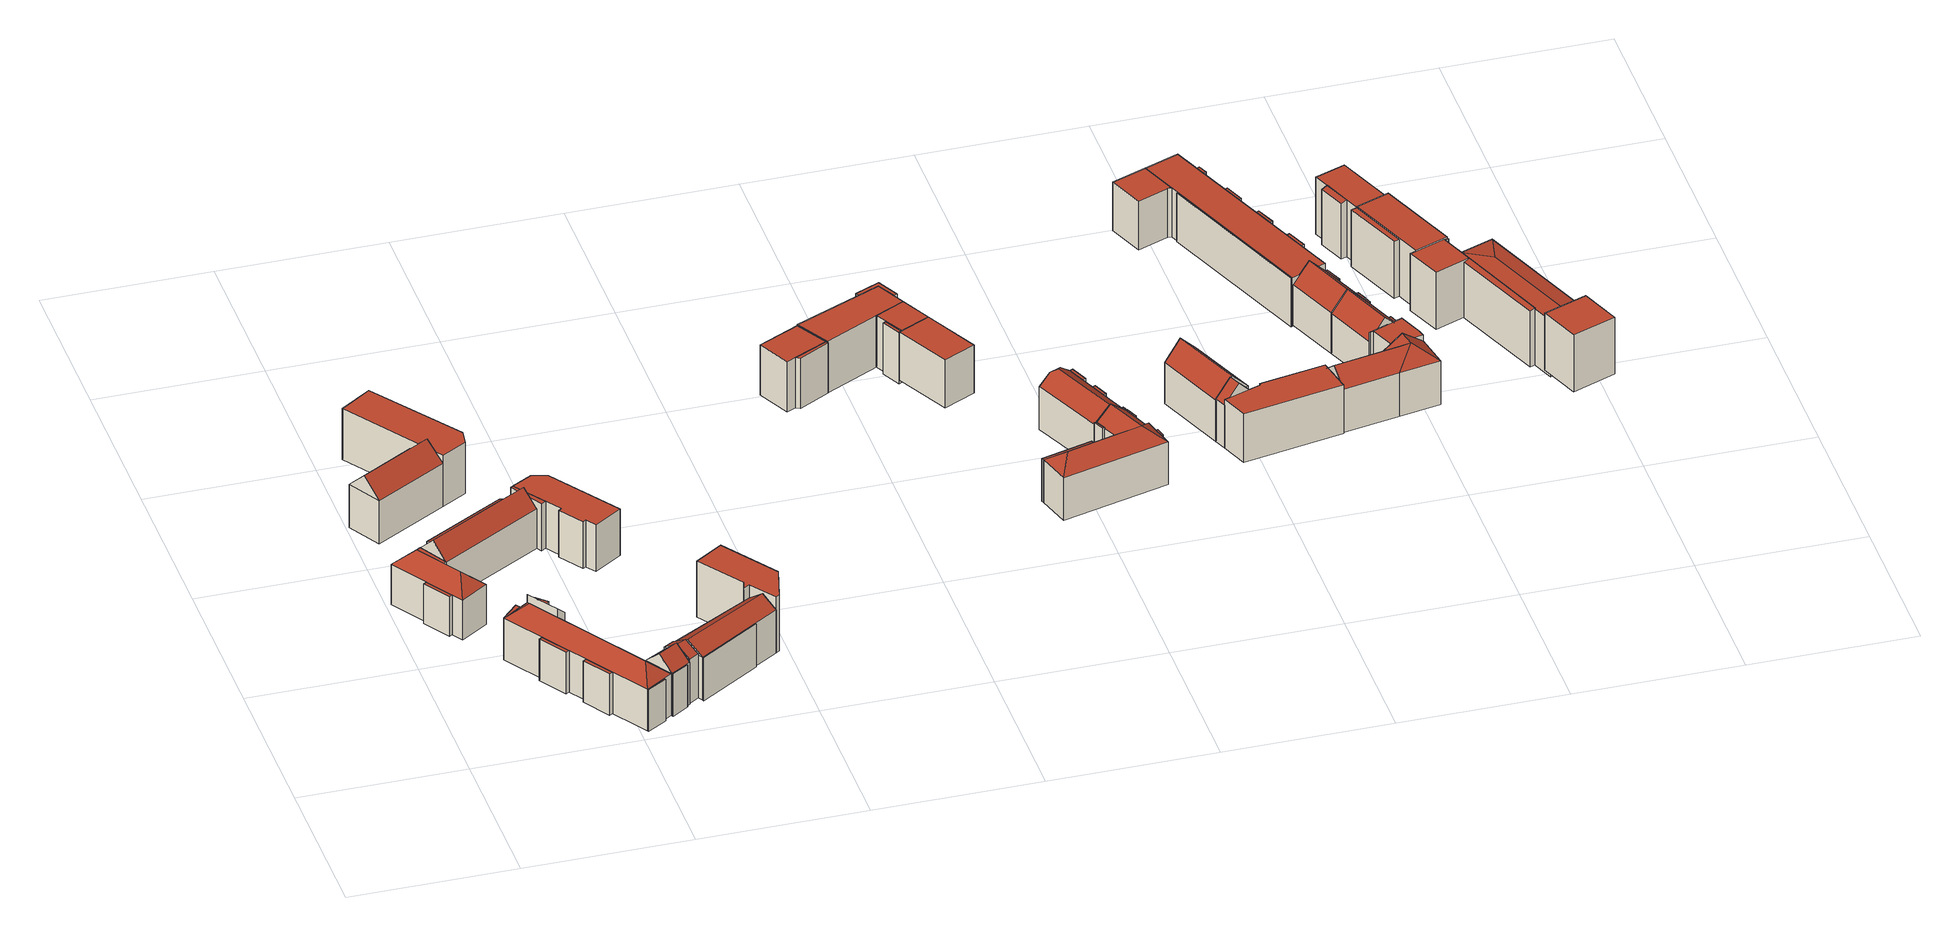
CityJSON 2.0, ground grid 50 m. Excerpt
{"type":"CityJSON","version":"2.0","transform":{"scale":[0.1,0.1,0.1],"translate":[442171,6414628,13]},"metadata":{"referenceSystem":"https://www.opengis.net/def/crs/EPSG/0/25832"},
"CityObjects":{
"building1":{"type":"Building","attributes":{"function":"31001_1010"},"children":["building1-1","building1-2","building1-3"]},
"building1-1":{"type":"BuildingPart","attributes":{"roofType":"3200","measuredHeight":17.87,"storeysAboveGround":4},"parents":["building1"],"geometry":[{"type":"Solid","lod":"2","boundaries":[[[[0,1,2,3]],[[4,5,1,0]],[[6,7,5,4]],[[3,2,7,6]],[[0,8,4]],[[6,9,3]],[[3,9,8,0]],[[4,8,9,6]],[[1,5,7,2]]]],"semantics":{"surfaces":[{"type":"WallSurface"},{"type":"RoofSurface","Flaechenneigung":"47.0878854262381","Flaechenrichtung":"330.38924707491","Flaechengroesse":"33.6026174217084"},{"type":"RoofSurface","Flaechenneigung":"47.1267802639212","Flaechenrichtung":"147.349433732742","Flaechengroesse":"33.7976578670275"},{"type":"RoofSurface","Flaechenneigung":"46.8528379498892","Flaechenrichtung":"237.461743465233","Flaechengroesse":"142.099024031409"},{"type":"RoofSurface","Flaechenneigung":"46.8518572770191","Flaechenrichtung":"57.3745645638796","Flaechengroesse":"140.321775180872"},{"type":"GroundSurface"}],"values":[[0,0,0,0,1,2,3,4,5]]}}]},
"building1-2":{"type":"BuildingPart","attributes":{"roofType":"1000","measuredHeight":13.23,"storeysAboveGround":4},"parents":["building1"],"geometry":[{"type":"Solid","lod":"2","boundaries":[[[[10,11,5,4]],[[12,13,11,10]],[[14,15,13,12]],[[4,5,15,14]],[[12,10,4,14]],[[11,13,15,5]]]],"semantics":{"surfaces":[{"type":"WallSurface"},{"type":"RoofSurface","Flaechenneigung":"90","Flaechenrichtung":"0","Flaechengroesse":"13.7391641521783"},{"type":"GroundSurface"}],"values":[[0,0,0,0,1,2]]}}]},
"building1-3":{"type":"BuildingPart","attributes":{"roofType":"1000","measuredHeight":13.23,"storeysAboveGround":4},"parents":["building1"],"geometry":[{"type":"Solid","lod":"2","boundaries":[[[[16,17,18,19]],[[20,21,17,16]],[[22,23,21,20]],[[19,18,23,22]],[[20,16,19,22]],[[17,21,23,18]]]],"semantics":{"surfaces":[{"type":"WallSurface"},{"type":"RoofSurface","Flaechenneigung":"90","Flaechenrichtung":"0","Flaechengroesse":"10.5191358178911"},{"type":"GroundSurface"}],"values":[[0,0,0,0,1,2]]}}]},
"building2":{"type":"Building","attributes":{"function":"31001_1010"},"children":["building2-1","building2-2","building2-3","building2-4","building2-5","building2-6","building2-7","building2-8","building2-9"]},
"building2-1":{"type":"BuildingPart","attributes":{"roofType":"1000","measuredHeight":13.61,"storeysAboveGround":4},"parents":["building2"],"geometry":[{"type":"Solid","lod":"2","boundaries":[[[[24,25,26,27]],[[28,29,25,24]],[[30,31,29,28]],[[27,26,31,30]],[[28,24,27,30]],[[25,29,31,26]]]],"semantics":{"surfaces":[{"type":"WallSurface"},{"type":"RoofSurface","Flaechenneigung":"90","Flaechenrichtung":"0","Flaechengroesse":"4.28551677332842"},{"type":"GroundSurface"}],"values":[[0,0,0,0,1,2]]}}]},
"building2-2":{"type":"BuildingPart","attributes":{"roofType":"2100","measuredHeight":16.43,"storeysAboveGround":4},"parents":["building2"],"geometry":[{"type":"Solid","lod":"2","boundaries":[[[[32,33,34,35]],[[36,37,33,32]],[[38,25,37,36]],[[35,34,25,38]],[[36,32,35,38]],[[33,37,25,34]]]],"semantics":{"surfaces":[{"type":"WallSurface"},{"type":"RoofSurface","Flaechenneigung":"48.2571951255842","Flaechenrichtung":"57.2412887960596","Flaechengroesse":"42.9509393500401"},{"type":"GroundSurface"}],"values":[[0,0,0,0,1,2]]}}]},
"building2-3":{"type":"BuildingPart","attributes":{"roofType":"3200","measuredHeight":18.41,"storeysAboveGround":4},"parents":["building2"],"geometry":[{"type":"Solid","lod":"2","boundaries":[[[[39,40,41,42]],[[43,37,40,39]],[[44,45,37,43]],[[42,41,45,44]],[[39,46,43]],[[44,47,42]],[[42,47,46,39]],[[43,46,47,44]],[[40,37,45,41]]]],"semantics":{"surfaces":[{"type":"WallSurface"},{"type":"RoofSurface","Flaechenneigung":"47.3885607723217","Flaechenrichtung":"325.995384269394","Flaechengroesse":"34.5390719618221"},{"type":"RoofSurface","Flaechenneigung":"47.3974211571859","Flaechenrichtung":"147.46241633862","Flaechengroesse":"34.355711510761"},{"type":"RoofSurface","Flaechenneigung":"46.694898289367","Flaechenrichtung":"237.407377668654","Flaechengroesse":"322.52576411007"},{"type":"RoofSurface","Flaechenneigung":"46.6946813700625","Flaechenrichtung":"57.438621857089","Flaechengroesse":"323.397345593816"},{"type":"GroundSurface"}],"values":[[0,0,0,0,1,2,3,4,5]]}}]},
"building2-4":{"type":"BuildingPart","attributes":{"roofType":"1000","measuredHeight":13.72,"storeysAboveGround":4},"parents":["building2"],"geometry":[{"type":"Solid","lod":"2","boundaries":[[[[48,49,40,39]],[[50,51,49,48]],[[52,53,51,50]],[[39,40,53,52]],[[50,48,39,52]],[[49,51,53,40]]]],"semantics":{"surfaces":[{"type":"WallSurface"},{"type":"RoofSurface","Flaechenneigung":"90","Flaechenrichtung":"0","Flaechengroesse":"6.60778538777143"},{"type":"GroundSurface"}],"values":[[0,0,0,0,1,2]]}}]},
"building2-5":{"type":"BuildingPart","attributes":{"roofType":"1000","measuredHeight":13.72,"storeysAboveGround":4},"parents":["building2"],"geometry":[{"type":"Solid","lod":"2","boundaries":[[[[54,55,56,57]],[[58,59,55,54]],[[42,41,59,58]],[[57,56,41,42]],[[58,54,57,42]],[[55,59,41,56]]]],"semantics":{"surfaces":[{"type":"WallSurface"},{"type":"RoofSurface","Flaechenneigung":"90","Flaechenrichtung":"0","Flaechengroesse":"3.5594164076166"},{"type":"GroundSurface"}],"values":[[0,0,0,0,1,2]]}}]},
"building2-6":{"type":"BuildingPart","attributes":{"roofType":"1000","measuredHeight":13.72,"storeysAboveGround":4},"parents":["building2"],"geometry":[{"type":"Solid","lod":"2","boundaries":[[[[60,61,62,63]],[[64,65,61,60]],[[66,67,65,64]],[[63,62,67,66]],[[64,60,63,66]],[[61,65,67,62]]]],"semantics":{"surfaces":[{"type":"WallSurface"},{"type":"RoofSurface","Flaechenneigung":"90","Flaechenrichtung":"0","Flaechengroesse":"12.0076099533357"},{"type":"GroundSurface"}],"values":[[0,0,0,0,1,2]]}}]},
"building2-7":{"type":"BuildingPart","attributes":{"roofType":"1000","measuredHeight":13.72,"storeysAboveGround":4},"parents":["building2"],"geometry":[{"type":"Solid","lod":"2","boundaries":[[[[68,69,70,71]],[[72,73,69,68]],[[74,75,73,72]],[[71,70,75,74]],[[72,68,71,74]],[[69,73,75,70]]]],"semantics":{"surfaces":[{"type":"WallSurface"},{"type":"RoofSurface","Flaechenneigung":"90","Flaechenrichtung":"0","Flaechengroesse":"11.8329517063082"},{"type":"GroundSurface"}],"values":[[0,0,0,0,1,2]]}}]},
"building2-8":{"type":"BuildingPart","attributes":{"roofType":"3100","measuredHeight":18.37,"storeysAboveGround":4},"parents":["building2"],"geometry":[{"type":"Solid","lod":"2","boundaries":[[[[76,77,78,79]],[[80,81,77,76]],[[82,83,81,80]],[[79,78,83,82]],[[76,84,80]],[[82,85,79]],[[79,85,84,76]],[[80,84,85,82]],[[77,81,83,78]]]],"semantics":{"surfaces":[{"type":"WallSurface"},{"type":"RoofSurface","Flaechenneigung":"46.9412545680931","Flaechenrichtung":"329.681302755449","Flaechengroesse":"47.0803612322877"},{"type":"RoofSurface","Flaechenneigung":"46.9602664568685","Flaechenrichtung":"148.182221046176","Flaechengroesse":"47.0194716133311"},{"type":"GroundSurface"}],"values":[[0,0,0,0,0,0,1,2,3]]}}]},
"building2-9":{"type":"BuildingPart","attributes":{"roofType":"1000","measuredHeight":14.02,"storeysAboveGround":4},"parents":["building2"],"geometry":[{"type":"Solid","lod":"2","boundaries":[[[[86,87,88,89]],[[90,91,87,86]],[[92,83,91,90]],[[89,88,83,92]],[[90,86,89,92]],[[87,91,83,88]]]],"semantics":{"surfaces":[{"type":"WallSurface"},{"type":"RoofSurface","Flaechenneigung":"90","Flaechenrichtung":"0","Flaechengroesse":"2.53992175874308"},{"type":"GroundSurface"}],"values":[[0,0,0,0,1,2]]}}]},
"building3":{"type":"Building","attributes":{"function":"31001_1010"},"children":["building3-1","building3-2"]},
"building3-1":{"type":"BuildingPart","attributes":{"roofType":"1000","measuredHeight":16.88,"storeysAboveGround":4},"parents":["building3"],"geometry":[{"type":"Solid","lod":"2","boundaries":[[[[93,94,95,96]],[[97,98,94,93]],[[99,100,98,97]],[[101,102,100,99]],[[96,95,102,101]],[[99,97,93,96,101]],[[94,98,100,102,95]]]],"semantics":{"surfaces":[{"type":"WallSurface"},{"type":"RoofSurface","Flaechenneigung":"90","Flaechenrichtung":"0","Flaechengroesse":"419.229926030446"},{"type":"GroundSurface"}],"values":[[0,0,0,0,0,1,2]]}}]},
"building3-2":{"type":"BuildingPart","attributes":{"roofType":"3100","measuredHeight":19.84,"storeysAboveGround":4},"parents":["building3"],"geometry":[{"type":"Solid","lod":"2","boundaries":[[[[103,104,102,105]],[[106,107,104,103]],[[108,109,107,106]],[[105,102,109,108]],[[103,110,106]],[[108,111,105]],[[105,111,110,103]],[[106,110,111,108]],[[104,107,109,102]]]],"semantics":{"surfaces":[{"type":"WallSurface"},{"type":"RoofSurface","Flaechenneigung":"45.6493794654298","Flaechenrichtung":"150.358992973676","Flaechengroesse":"201.351607319273"},{"type":"RoofSurface","Flaechenneigung":"45.6508476896449","Flaechenrichtung":"330.285023642462","Flaechengroesse":"197.469297149699"},{"type":"GroundSurface"}],"values":[[0,0,0,0,0,0,1,2,3]]}}]},
"building4":{"type":"Building","attributes":{"function":"31001_1010"},"children":["building4-1","building4-2","building4-3","building4-4"]},
"building4-1":{"type":"BuildingPart","attributes":{"roofType":"1000","measuredHeight":15.64,"storeysAboveGround":4},"parents":["building4"],"geometry":[{"type":"Solid","lod":"2","boundaries":[[[[112,113,114,115]],[[116,117,113,112]],[[118,119,117,116]],[[115,114,119,118]],[[116,112,115,118]],[[113,117,119,114]]]],"semantics":{"surfaces":[{"type":"WallSurface"},{"type":"RoofSurface","Flaechenneigung":"90","Flaechenrichtung":"0","Flaechengroesse":"15.7950813498368"},{"type":"GroundSurface"}],"values":[[0,0,0,0,1,2]]}}]},
"building4-2":{"type":"BuildingPart","attributes":{"roofType":"3100","measuredHeight":17.89,"storeysAboveGround":4},"parents":["building4"],"geometry":[{"type":"Solid","lod":"2","boundaries":[[[[120,13,121,122]],[[123,11,13,120]],[[124,117,11,123]],[[122,121,117,124]],[[120,125,123]],[[124,126,122]],[[122,126,125,120]],[[123,125,126,124]],[[13,11,117,121]]]],"semantics":{"surfaces":[{"type":"WallSurface"},{"type":"RoofSurface","Flaechenneigung":"46.3957075611805","Flaechenrichtung":"150.309637218101","Flaechengroesse":"245.324189716678"},{"type":"RoofSurface","Flaechenneigung":"46.3957866875401","Flaechenrichtung":"330.364866184392","Flaechengroesse":"245.334826527894"},{"type":"GroundSurface"}],"values":[[0,0,0,0,0,0,1,2,3]]}}]},
"building4-3":{"type":"BuildingPart","attributes":{"roofType":"2100","measuredHeight":13.08,"storeysAboveGround":4},"parents":["building4"],"geometry":[{"type":"Solid","lod":"2","boundaries":[[[[127,128,129,130]],[[131,132,128,127]],[[133,134,132,131]],[[130,129,134,133]],[[131,127,130,133]],[[128,132,134,129]]]],"semantics":{"surfaces":[{"type":"WallSurface"},{"type":"RoofSurface","Flaechenneigung":"69.1564113204591","Flaechenrichtung":"330.398987235098","Flaechengroesse":"40.8711715466426"},{"type":"GroundSurface"}],"values":[[0,0,0,0,1,2]]}}]},
"building4-4":{"type":"BuildingPart","attributes":{"roofType":"1000","measuredHeight":15.64,"storeysAboveGround":4},"parents":["building4"],"geometry":[{"type":"Solid","lod":"2","boundaries":[[[[135,136,137,138]],[[139,140,136,135]],[[118,119,140,139]],[[141,142,119,118]],[[143,144,142,141]],[[145,146,144,143]],[[147,148,146,145]],[[149,150,148,147]],[[138,137,150,149]],[[147,145,143,141,118,139,135,138,149]],[[136,140,119,142,144,146,148,150,137]]]],"semantics":{"surfaces":[{"type":"WallSurface"},{"type":"RoofSurface","Flaechenneigung":"90","Flaechenrichtung":"0","Flaechengroesse":"298.828333013856"},{"type":"GroundSurface"}],"values":[[0,0,0,0,0,0,0,0,0,1,2]]}}]},
"building5":{"type":"Building","attributes":{"function":"31001_1010"},"children":["building5-1","building5-2","building5-3","building5-4"]},
"building5-1":{"type":"BuildingPart","attributes":{"roofType":"1000","measuredHeight":14.33,"storeysAboveGround":4},"parents":["building5"],"geometry":[{"type":"Solid","lod":"2","boundaries":[[[[151,152,153,154]],[[155,156,152,151]],[[157,158,156,155]],[[154,153,158,157]],[[155,151,154,157]],[[152,156,158,153]]]],"semantics":{"surfaces":[{"type":"WallSurface"},{"type":"RoofSurface","Flaechenneigung":"90","Flaechenrichtung":"0","Flaechengroesse":"9.48945760543046"},{"type":"GroundSurface"}],"values":[[0,0,0,0,1,2]]}}]},
"building5-2":{"type":"BuildingPart","attributes":{"roofType":"3100","measuredHeight":17.83,"storeysAboveGround":4},"parents":["building5"],"geometry":[{"type":"Solid","lod":"2","boundaries":[[[[159,160,161,162]],[[163,164,160,159]],[[151,152,164,163]],[[162,161,152,151]],[[159,165,163]],[[151,166,162]],[[162,166,165,159]],[[163,165,166,151]],[[160,164,152,161]]]],"semantics":{"surfaces":[{"type":"WallSurface"},{"type":"RoofSurface","Flaechenneigung":"54.9668160905456","Flaechenrichtung":"329.728551595747","Flaechengroesse":"183.284065746758"},{"type":"RoofSurface","Flaechenneigung":"54.9976124303926","Flaechenrichtung":"148.340280311946","Flaechengroesse":"184.587146484837"},{"type":"GroundSurface"}],"values":[[0,0,0,0,0,0,1,2,3]]}}]},
"building5-3":{"type":"BuildingPart","attributes":{"roofType":"3100","measuredHeight":17.49,"storeysAboveGround":4},"parents":["building5"],"geometry":[{"type":"Solid","lod":"2","boundaries":[[[[167,168,169,170]],[[171,172,168,167]],[[173,161,172,171]],[[170,169,161,173]],[[167,174,171]],[[173,175,170]],[[170,175,174,167]],[[171,174,175,173]],[[168,172,161,169]]]],"semantics":{"surfaces":[{"type":"WallSurface"},{"type":"RoofSurface","Flaechenneigung":"58.2163873700297","Flaechenrichtung":"148.200295757029","Flaechengroesse":"19.4049832162612"},{"type":"RoofSurface","Flaechenneigung":"58.2007954248613","Flaechenrichtung":"329.68680518716","Flaechengroesse":"19.4084216500223"},{"type":"GroundSurface"}],"values":[[0,0,0,0,0,0,1,2,3]]}}]},
"building5-4":{"type":"BuildingPart","attributes":{"roofType":"1000","measuredHeight":18.64,"storeysAboveGround":4},"parents":["building5"],"geometry":[{"type":"Solid","lod":"2","boundaries":[[[[176,177,160,178]],[[179,180,177,176]],[[181,182,180,179]],[[183,184,182,181]],[[185,186,184,183]],[[187,188,186,185]],[[189,164,188,187]],[[178,160,164,189]],[[187,185,183,181,179,176,178,189]],[[177,180,182,184,186,188,164,160]]]],"semantics":{"surfaces":[{"type":"WallSurface"},{"type":"RoofSurface","Flaechenneigung":"90","Flaechenrichtung":"0","Flaechengroesse":"248.466655379306"},{"type":"GroundSurface"}],"values":[[0,0,0,0,0,0,0,0,1,2]]}}]},
"building6":{"type":"Building","attributes":{"function":"31001_1010"},"children":["building6-1","building6-2"]},
"building6-1":{"type":"BuildingPart","attributes":{"roofType":"1000","measuredHeight":16.86,"storeysAboveGround":5},"parents":["building6"],"geometry":[{"type":"Solid","lod":"2","boundaries":[[[[190,191,192,193]],[[194,195,191,190]],[[196,197,195,194]],[[193,192,197,196]],[[194,190,193,196]],[[191,195,197,192]]]],"semantics":{"surfaces":[{"type":"WallSurface"},{"type":"RoofSurface","Flaechenneigung":"90","Flaechenrichtung":"0","Flaechengroesse":"156.053190139898"},{"type":"GroundSurface"}],"values":[[0,0,0,0,1,2]]}}]},
"building6-2":{"type":"BuildingPart","attributes":{"roofType":"1000","measuredHeight":16.86,"storeysAboveGround":5},"parents":["building6"],"geometry":[{"type":"Solid","lod":"2","boundaries":[[[[198,199,195,194]],[[200,201,199,198]],[[202,203,201,200]],[[194,195,203,202]],[[200,198,194,202]],[[199,201,203,195]]]],"semantics":{"surfaces":[{"type":"WallSurface"},{"type":"RoofSurface","Flaechenneigung":"90","Flaechenrichtung":"0","Flaechengroesse":"10.989198852487"},{"type":"GroundSurface"}],"values":[[0,0,0,0,1,2]]}}]},
"building7":{"type":"Building","attributes":{"function":"31001_1010"},"children":["building7-1","building7-2","building7-3","building7-4"]},
"building7-1":{"type":"BuildingPart","attributes":{"roofType":"1000","measuredHeight":17.21,"storeysAboveGround":5},"parents":["building7"],"geometry":[{"type":"Solid","lod":"2","boundaries":[[[[204,205,206,207]],[[208,209,205,204]],[[210,211,209,208]],[[207,206,211,210]],[[208,204,207,210]],[[205,209,211,206]]]],"semantics":{"surfaces":[{"type":"WallSurface"},{"type":"RoofSurface","Flaechenneigung":"90","Flaechenrichtung":"0","Flaechengroesse":"100.834017468621"},{"type":"GroundSurface"}],"values":[[0,0,0,0,1,2]]}}]},
"building7-2":{"type":"BuildingPart","attributes":{"roofType":"1000","measuredHeight":17.26,"storeysAboveGround":5},"parents":["building7"],"geometry":[{"type":"Solid","lod":"2","boundaries":[[[[212,213,214,215]],[[216,217,213,212]],[[204,205,217,216]],[[215,214,205,204]],[[216,212,215,204]],[[213,217,205,214]]]],"semantics":{"surfaces":[{"type":"WallSurface"},{"type":"RoofSurface","Flaechenneigung":"90","Flaechenrichtung":"0","Flaechengroesse":"310.873060954888"},{"type":"GroundSurface"}],"values":[[0,0,0,0,1,2]]}}]},
"building7-3":{"type":"BuildingPart","attributes":{"roofType":"1000","measuredHeight":17.01,"storeysAboveGround":5},"parents":["building7"],"geometry":[{"type":"Solid","lod":"2","boundaries":[[[[218,219,211,220]],[[221,222,219,218]],[[223,224,222,221]],[[220,211,224,223]],[[221,218,220,223]],[[219,222,224,211]]]],"semantics":{"surfaces":[{"type":"WallSurface"},{"type":"RoofSurface","Flaechenneigung":"90","Flaechenrichtung":"0","Flaechengroesse":"6.5867031848504"},{"type":"GroundSurface"}],"values":[[0,0,0,0,1,2]]}}]},
"building7-4":{"type":"BuildingPart","attributes":{"roofType":"1000","measuredHeight":17.26,"storeysAboveGround":5},"parents":["building7"],"geometry":[{"type":"Solid","lod":"2","boundaries":[[[[225,226,217,216]],[[227,228,226,225]],[[229,230,228,227]],[[231,232,230,229]],[[233,234,232,231]],[[216,217,234,233]],[[231,229,227,225,216,233]],[[226,228,230,232,234,217]]]],"semantics":{"surfaces":[{"type":"WallSurface"},{"type":"RoofSurface","Flaechenneigung":"90","Flaechenrichtung":"0","Flaechengroesse":"17.5237693966817"},{"type":"GroundSurface"}],"values":[[0,0,0,0,0,0,1,2]]}}]},
"building8":{"type":"Building","attributes":{"function":"31001_1010","yearOfConstruction":1957,"roofType":"1000","measuredHeight":15.93,"storeysAboveGround":5},"geometry":[{"type":"Solid","lod":"2","boundaries":[[[[208,235,236,237]],[[238,239,235,208]],[[240,241,239,238]],[[237,236,241,240]],[[238,208,237,240]],[[235,239,241,236]]]],"semantics":{"surfaces":[{"type":"WallSurface"},{"type":"RoofSurface","Flaechenneigung":"90","Flaechenrichtung":"0","Flaechengroesse":"200.09271750524"},{"type":"GroundSurface"}],"values":[[0,0,0,0,1,2]]}}]},
"building9":{"type":"Building","attributes":{"function":"31001_1010"},"children":["building9-1","building9-2","building9-3","building9-4","building9-5","building9-6"]},
"building9-1":{"type":"BuildingPart","attributes":{"roofType":"1000","measuredHeight":14.13,"storeysAboveGround":4},"parents":["building9"],"geometry":[{"type":"Solid","lod":"2","boundaries":[[[[242,243,244,245]],[[246,247,243,242]],[[248,249,247,246]],[[245,244,249,248]],[[246,242,245,248]],[[243,247,249,244]]]],"semantics":{"surfaces":[{"type":"WallSurface"},{"type":"RoofSurface","Flaechenneigung":"90","Flaechenrichtung":"0","Flaechengroesse":"2.70413907232007"},{"type":"GroundSurface"}],"values":[[0,0,0,0,1,2]]}}]},
"building9-2":{"type":"BuildingPart","attributes":{"roofType":"5000","measuredHeight":18.36,"storeysAboveGround":4},"parents":["building9"],"geometry":[{"type":"Solid","lod":"2","boundaries":[[[[250,251,243,252]],[[253,254,251,250]],[[255,256,254,253]],[[252,243,256,255]],[[250,257,253]],[[255,258,252]],[[252,258,257,250]],[[253,257,258,255]],[[251,254,256,243]]]],"semantics":{"surfaces":[{"type":"WallSurface"},{"type":"RoofSurface","Flaechenneigung":"-52.5654790378414","Flaechenrichtung":"164.313925001785","Flaechengroesse":"33.3482179093728"},{"type":"RoofSurface","Flaechenneigung":"50.5603924650148","Flaechenrichtung":"67.9434311770873","Flaechengroesse":"72.1315451477527"},{"type":"RoofSurface","Flaechenneigung":"50.5296826643544","Flaechenrichtung":"247.162884026634","Flaechengroesse":"68.8910127341609"},{"type":"GroundSurface"}],"values":[[0,0,0,0,1,0,2,3,4]]}}]},
"building9-3":{"type":"BuildingPart","attributes":{"roofType":"1000","measuredHeight":14.53,"storeysAboveGround":4},"parents":["building9"],"geometry":[{"type":"Solid","lod":"2","boundaries":[[[[259,260,261,262]],[[263,264,260,259]],[[265,256,264,263]],[[262,261,256,265]],[[263,259,262,265]],[[260,264,256,261]]]],"semantics":{"surfaces":[{"type":"WallSurface"},{"type":"RoofSurface","Flaechenneigung":"90","Flaechenrichtung":"0","Flaechengroesse":"2.11738525260551"},{"type":"GroundSurface"}],"values":[[0,0,0,0,1,2]]}}]},
"building9-4":{"type":"BuildingPart","attributes":{"roofType":"3200","measuredHeight":18.36,"storeysAboveGround":4},"parents":["building9"],"geometry":[{"type":"Solid","lod":"2","boundaries":[[[[266,267,268,269]],[[270,271,267,266]],[[272,273,271,270]],[[269,268,273,272]],[[266,274,270]],[[272,257,269]],[[269,257,274,266]],[[270,274,257,272]],[[267,271,273,268]]]],"semantics":{"surfaces":[{"type":"WallSurface"},{"type":"RoofSurface","Flaechenneigung":"47.5243584226504","Flaechenrichtung":"253.573921214313","Flaechengroesse":"31.1854655672804"},{"type":"RoofSurface","Flaechenneigung":"52.4041299034439","Flaechenrichtung":"76.2255147032732","Flaechengroesse":"36.1545582336248"},{"type":"RoofSurface","Flaechenneigung":"52.126534636304","Flaechenrichtung":"164.968609783907","Flaechengroesse":"190.762241265164"},{"type":"RoofSurface","Flaechenneigung":"52.1257354585786","Flaechenrichtung":"344.483790030539","Flaechengroesse":"192.388877845329"},{"type":"GroundSurface"}],"values":[[0,0,0,0,1,2,3,4,5]]}}]},
"building9-5":{"type":"BuildingPart","attributes":{"roofType":"1000","measuredHeight":14.27,"storeysAboveGround":4},"parents":["building9"],"geometry":[{"type":"Solid","lod":"2","boundaries":[[[[275,276,271,270]],[[277,278,276,275]],[[279,280,278,277]],[[270,271,280,279]],[[277,275,270,279]],[[276,278,280,271]]]],"semantics":{"surfaces":[{"type":"WallSurface"},{"type":"RoofSurface","Flaechenneigung":"90","Flaechenrichtung":"0","Flaechengroesse":"13.5509233110391"},{"type":"GroundSurface"}],"values":[[0,0,0,0,1,2]]}}]},
"building9-6":{"type":"BuildingPart","attributes":{"roofType":"1000","measuredHeight":14.27,"storeysAboveGround":4},"parents":["building9"],"geometry":[{"type":"Solid","lod":"2","boundaries":[[[[281,282,283,284]],[[285,286,282,281]],[[287,288,286,285]],[[284,283,288,287]],[[285,281,284,287]],[[282,286,288,283]]]],"semantics":{"surfaces":[{"type":"WallSurface"},{"type":"RoofSurface","Flaechenneigung":"90","Flaechenrichtung":"0","Flaechengroesse":"2.11977637478555"},{"type":"GroundSurface"}],"values":[[0,0,0,0,1,2]]}}]},
"building10":{"type":"Building","attributes":{"function":"31001_1010"},"children":["building10-1","building10-2","building10-3","building10-4"]},
"building10-1":{"type":"BuildingPart","attributes":{"roofType":"1000","measuredHeight":14.21,"storeysAboveGround":5},"parents":["building10"],"geometry":[{"type":"Solid","lod":"2","boundaries":[[[[289,290,291,292]],[[293,294,290,289]],[[295,296,294,293]],[[292,291,296,295]],[[293,289,292,295]],[[290,294,296,291]]]],"semantics":{"surfaces":[{"type":"WallSurface"},{"type":"RoofSurface","Flaechenneigung":"90","Flaechenrichtung":"0","Flaechengroesse":"5.94356679832097"},{"type":"GroundSurface"}],"values":[[0,0,0,0,1,2]]}}]},
"building10-2":{"type":"BuildingPart","attributes":{"roofType":"5000","measuredHeight":18.63,"storeysAboveGround":5},"parents":["building10"],"geometry":[{"type":"Solid","lod":"2","boundaries":[[[[297,298,299,300]],[[295,296,298,297]],[[301,302,296,295]],[[300,299,302,301]],[[297,303,304,295]],[[301,305,300]],[[303,306,304]],[[300,305,306,303,297]],[[295,304,306,305,301]],[[298,296,302,299]]]],"semantics":{"surfaces":[{"type":"WallSurface"},{"type":"RoofSurface","Flaechenneigung":"53.6172046603121","Flaechenrichtung":"337.22832394454","Flaechengroesse":"5.32507692300995"},{"type":"RoofSurface","Flaechenneigung":"51.4268598175013","Flaechenrichtung":"246.84547574723","Flaechengroesse":"166.686866459764"},{"type":"RoofSurface","Flaechenneigung":"51.41712483015","Flaechenrichtung":"67.6039832588716","Flaechengroesse":"169.840673783948"},{"type":"GroundSurface"}],"values":[[0,0,0,0,0,0,1,2,3,4]]}}]},
"building10-3":{"type":"BuildingPart","attributes":{"roofType":"1000","measuredHeight":14.21,"storeysAboveGround":5},"parents":["building10"],"geometry":[{"type":"Solid","lod":"2","boundaries":[[[[307,308,309,310]],[[311,312,308,307]],[[301,302,312,311]],[[310,309,302,301]],[[311,307,310,301]],[[308,312,302,309]]]],"semantics":{"surfaces":[{"type":"WallSurface"},{"type":"RoofSurface","Flaechenneigung":"90","Flaechenrichtung":"0","Flaechengroesse":"1.15707043512211"},{"type":"GroundSurface"}],"values":[[0,0,0,0,1,2]]}}]},
"building10-4":{"type":"BuildingPart","attributes":{"roofType":"1000","measuredHeight":14.21,"storeysAboveGround":5},"parents":["building10"],"geometry":[{"type":"Solid","lod":"2","boundaries":[[[[313,314,315,316]],[[317,318,314,313]],[[319,320,318,317]],[[316,315,320,319]],[[317,313,316,319]],[[314,318,320,315]]]],"semantics":{"surfaces":[{"type":"WallSurface"},{"type":"RoofSurface","Flaechenneigung":"90","Flaechenrichtung":"0","Flaechengroesse":"4.63852198081465"},{"type":"GroundSurface"}],"values":[[0,0,0,0,1,2]]}}]},
"building11":{"type":"Building","attributes":{"function":"31001_1010"},"children":["building11-1","building11-2","building11-3"]},
"building11-1":{"type":"BuildingPart","attributes":{"roofType":"3100","measuredHeight":19.36,"storeysAboveGround":4},"parents":["building11"],"geometry":[{"type":"Solid","lod":"2","boundaries":[[[[321,322,323,324]],[[325,326,322,321]],[[327,328,326,325]],[[324,323,328,327]],[[321,329,325]],[[327,330,324]],[[324,330,329,321]],[[325,329,330,327]],[[322,326,328,323]]]],"semantics":{"surfaces":[{"type":"WallSurface"},{"type":"RoofSurface","Flaechenneigung":"44.2828896791698","Flaechenrichtung":"68.448410336567","Flaechengroesse":"187.33770760724"},{"type":"RoofSurface","Flaechenneigung":"44.2796511444015","Flaechenrichtung":"248.889213276786","Flaechengroesse":"186.714031417504"},{"type":"GroundSurface"}],"values":[[0,0,0,0,0,0,1,2,3]]}}]},
"building11-2":{"type":"BuildingPart","attributes":{"roofType":"3100","measuredHeight":19.35,"storeysAboveGround":4},"parents":["building11"],"geometry":[{"type":"Solid","lod":"2","boundaries":[[[[331,332,333,334]],[[335,336,332,331]],[[337,326,336,335]],[[334,333,326,337]],[[331,338,335]],[[337,339,334]],[[334,339,338,331]],[[335,338,339,337]],[[332,336,326,333]]]],"semantics":{"surfaces":[{"type":"WallSurface"},{"type":"RoofSurface","Flaechenneigung":"44.3467271231459","Flaechenrichtung":"68.4293274535089","Flaechengroesse":"30.127526660674"},{"type":"RoofSurface","Flaechenneigung":"44.3498023975427","Flaechenrichtung":"248.872229950679","Flaechengroesse":"28.6952073074867"},{"type":"GroundSurface"}],"values":[[0,0,0,0,0,0,1,2,3]]}}]},
"building11-3":{"type":"BuildingPart","attributes":{"roofType":"1000","measuredHeight":16.22,"storeysAboveGround":4},"parents":["building11"],"geometry":[{"type":"Solid","lod":"2","boundaries":[[[[340,341,342,343]],[[344,345,341,340]],[[346,347,345,344]],[[348,349,347,346]],[[350,336,349,348]],[[343,342,336,350]],[[348,346,344,340,343,350]],[[341,345,347,349,336,342]]]],"semantics":{"surfaces":[{"type":"WallSurface"},{"type":"RoofSurface","Flaechenneigung":"90","Flaechenrichtung":"0","Flaechengroesse":"333.023508162514"},{"type":"GroundSurface"}],"values":[[0,0,0,0,0,0,1,2]]}}]},
"building12":{"type":"Building","attributes":{"function":"31001_1010","yearOfConstruction":1978,"roofType":"5000","measuredHeight":19.06,"storeysAboveGround":4},"geometry":[{"type":"Solid","lod":"2","boundaries":[[[[351,352,353,354]],[[355,356,352,351]],[[357,358,356,355]],[[354,353,358,357]],[[351,359,355]],[[357,360,354]],[[354,360,359,351]],[[355,359,360,357]],[[352,356,358,353]]]],"semantics":{"surfaces":[{"type":"WallSurface"},{"type":"RoofSurface","Flaechenneigung":"-54.3001442240178","Flaechenrichtung":"79.1166558029092","Flaechengroesse":"42.6658938937323"},{"type":"RoofSurface","Flaechenneigung":"50.1724537180029","Flaechenrichtung":"349.378408381565","Flaechengroesse":"145.701012620956"},{"type":"RoofSurface","Flaechenneigung":"50.1727520679101","Flaechenrichtung":"169.228314320416","Flaechengroesse":"145.697667463163"},{"type":"GroundSurface"}],"values":[[0,0,0,0,1,0,2,3,4]]}}]},
"building13":{"type":"Building","attributes":{"function":"31001_1010"},"children":["building13-1","building13-2","building13-3","building13-4","building13-5","building13-6","building13-7","building13-8"]},
"building13-1":{"type":"BuildingPart","attributes":{"roofType":"1000","measuredHeight":16.21,"storeysAboveGround":6},"parents":["building13"],"geometry":[{"type":"Solid","lod":"2","boundaries":[[[[361,362,363,364]],[[365,366,362,361]],[[367,368,366,365]],[[364,363,368,367]],[[365,361,364,367]],[[362,366,368,363]]]],"semantics":{"surfaces":[{"type":"WallSurface"},{"type":"RoofSurface","Flaechenneigung":"90","Flaechenrichtung":"0","Flaechengroesse":"752.865284453728"},{"type":"GroundSurface"}],"values":[[0,0,0,0,1,2]]}}]},
"building13-2":{"type":"BuildingPart","attributes":{"roofType":"1000","measuredHeight":16.21,"storeysAboveGround":6},"parents":["building13"],"geometry":[{"type":"Solid","lod":"2","boundaries":[[[[369,370,362,361]],[[371,372,370,369]],[[373,374,372,371]],[[361,362,374,373]],[[371,369,361,373]],[[370,372,374,362]]]],"semantics":{"surfaces":[{"type":"WallSurface"},{"type":"RoofSurface","Flaechenneigung":"90","Flaechenrichtung":"0","Flaechengroesse":"16.7474507649591"},{"type":"GroundSurface"}],"values":[[0,0,0,0,1,2]]}}]},
"building13-3":{"type":"BuildingPart","attributes":{"roofType":"1000","measuredHeight":16.18,"storeysAboveGround":6},"parents":["building13"],"geometry":[{"type":"Solid","lod":"2","boundaries":[[[[375,376,377,378]],[[379,380,376,375]],[[378,377,380,379]],[[375,378,379]],[[376,380,377]]]],"semantics":{"surfaces":[{"type":"WallSurface"},{"type":"RoofSurface","Flaechenneigung":"90","Flaechenrichtung":"0","Flaechengroesse":"0.284602313153121"},{"type":"GroundSurface"}],"values":[[0,0,0,1,2]]}}]},
"building13-4":{"type":"BuildingPart","attributes":{"roofType":"1000","measuredHeight":16.18,"storeysAboveGround":6},"parents":["building13"],"geometry":[{"type":"Solid","lod":"2","boundaries":[[[[381,382,383,384]],[[365,366,382,381]],[[379,380,366,365]],[[384,383,380,379]],[[365,381,384,379]],[[382,366,380,383]]]],"semantics":{"surfaces":[{"type":"WallSurface"},{"type":"RoofSurface","Flaechenneigung":"90","Flaechenrichtung":"0","Flaechengroesse":"128.82316345849"},{"type":"GroundSurface"}],"values":[[0,0,0,0,1,2]]}}]},
"building13-5":{"type":"BuildingPart","attributes":{"roofType":"1000","measuredHeight":16.21,"storeysAboveGround":6},"parents":["building13"],"geometry":[{"type":"Solid","lod":"2","boundaries":[[[[385,386,387,388]],[[389,390,386,385]],[[391,392,390,389]],[[388,387,392,391]],[[389,385,388,391]],[[386,390,392,387]]]],"semantics":{"surfaces":[{"type":"WallSurface"},{"type":"RoofSurface","Flaechenneigung":"90","Flaechenrichtung":"0","Flaechengroesse":"6.67078161586795"},{"type":"GroundSurface"}],"values":[[0,0,0,0,1,2]]}}]},
"building13-6":{"type":"BuildingPart","attributes":{"roofType":"1000","measuredHeight":16.21,"storeysAboveGround":6},"parents":["building13"],"geometry":[{"type":"Solid","lod":"2","boundaries":[[[[393,394,395,396]],[[397,398,394,393]],[[399,400,398,397]],[[396,395,400,399]],[[397,393,396,399]],[[394,398,400,395]]]],"semantics":{"surfaces":[{"type":"WallSurface"},{"type":"RoofSurface","Flaechenneigung":"90","Flaechenrichtung":"0","Flaechengroesse":"5.33815659446478"},{"type":"GroundSurface"}],"values":[[0,0,0,0,1,2]]}}]},
"building13-7":{"type":"BuildingPart","attributes":{"roofType":"1000","measuredHeight":16.21,"storeysAboveGround":6},"parents":["building13"],"geometry":[{"type":"Solid","lod":"2","boundaries":[[[[401,402,403,404]],[[405,406,402,401]],[[407,408,406,405]],[[404,403,408,407]],[[405,401,404,407]],[[402,406,408,403]]]],"semantics":{"surfaces":[{"type":"WallSurface"},{"type":"RoofSurface","Flaechenneigung":"90","Flaechenrichtung":"0","Flaechengroesse":"6.15354638388125"},{"type":"GroundSurface"}],"values":[[0,0,0,0,1,2]]}}]},
"building13-8":{"type":"BuildingPart","attributes":{"roofType":"1000","measuredHeight":16.21,"storeysAboveGround":6},"parents":["building13"],"geometry":[{"type":"Solid","lod":"2","boundaries":[[[[409,410,411,412]],[[413,414,410,409]],[[415,416,414,413]],[[412,411,416,415]],[[413,409,412,415]],[[410,414,416,411]]]],"semantics":{"surfaces":[{"type":"WallSurface"},{"type":"RoofSurface","Flaechenneigung":"90","Flaechenrichtung":"0","Flaechengroesse":"2.87043730924876"},{"type":"GroundSurface"}],"values":[[0,0,0,0,1,2]]}}]},
"building14":{"type":"Building","attributes":{"function":"31001_1010"},"children":["building14-1","building14-2","building14-3"]},
"building14-1":{"type":"BuildingPart","attributes":{"roofType":"1000","measuredHeight":13.34,"storeysAboveGround":4},"parents":["building14"],"geometry":[{"type":"Solid","lod":"2","boundaries":[[[[417,418,419,420]],[[421,422,418,417]],[[423,424,422,421]],[[420,419,424,423]],[[421,417,420,423]],[[418,422,424,419]]]],"semantics":{"surfaces":[{"type":"WallSurface"},{"type":"RoofSurface","Flaechenneigung":"90","Flaechenrichtung":"0","Flaechengroesse":"3.43988700223352"},{"type":"GroundSurface"}],"values":[[0,0,0,0,1,2]]}}]},
"building14-2":{"type":"BuildingPart","attributes":{"roofType":"3100","measuredHeight":19.03,"storeysAboveGround":4},"parents":["building14"],"geometry":[{"type":"Solid","lod":"2","boundaries":[[[[425,426,427,428]],[[417,418,426,425]],[[429,430,418,417]],[[428,427,430,429]],[[425,431,417]],[[429,432,428]],[[428,432,431,425]],[[417,431,432,429]],[[426,418,430,427]]]],"semantics":{"surfaces":[{"type":"WallSurface"},{"type":"RoofSurface","Flaechenneigung":"44.5935781969166","Flaechenrichtung":"248.894770348259","Flaechengroesse":"137.894398558941"},{"type":"RoofSurface","Flaechenneigung":"44.5935637437406","Flaechenrichtung":"68.9449949586515","Flaechengroesse":"137.894554539518"},{"type":"GroundSurface"}],"values":[[0,0,0,0,0,0,1,2,3]]}}]},
"building14-3":{"type":"BuildingPart","attributes":{"roofType":"1000","measuredHeight":13.34,"storeysAboveGround":4},"parents":["building14"],"geometry":[{"type":"Solid","lod":"2","boundaries":[[[[433,434,435,436]],[[437,438,434,433]],[[429,430,438,437]],[[436,435,430,429]],[[437,433,436,429]],[[434,438,430,435]]]],"semantics":{"surfaces":[{"type":"WallSurface"},{"type":"RoofSurface","Flaechenneigung":"90","Flaechenrichtung":"0","Flaechengroesse":"2.44392344226693"},{"type":"GroundSurface"}],"values":[[0,0,0,0,1,2]]}}]},
"building15":{"type":"Building","attributes":{"function":"31001_1010"},"children":["building15-1","building15-2","building15-3"]},
"building15-1":{"type":"BuildingPart","attributes":{"roofType":"3100","measuredHeight":19,"storeysAboveGround":4},"parents":["building15"],"geometry":[{"type":"Solid","lod":"2","boundaries":[[[[439,440,441,442]],[[443,444,440,439]],[[445,427,444,443]],[[442,441,427,445]],[[439,446,443]],[[445,447,442]],[[442,447,446,439]],[[443,446,447,445]],[[440,444,427,441]]]],"semantics":{"surfaces":[{"type":"WallSurface"},{"type":"RoofSurface","Flaechenneigung":"44.5305595522767","Flaechenrichtung":"68.7600121275539","Flaechengroesse":"138.417241677612"},{"type":"RoofSurface","Flaechenneigung":"44.5307293255202","Flaechenrichtung":"248.830162624737","Flaechengroesse":"138.419506615901"},{"type":"GroundSurface"}],"values":[[0,0,0,0,0,0,1,2,3]]}}]},
"building15-2":{"type":"BuildingPart","attributes":{"roofType":"1000","measuredHeight":13.26,"storeysAboveGround":4},"parents":["building15"],"geometry":[{"type":"Solid","lod":"2","boundaries":[[[[448,438,441,442]],[[449,450,438,448]],[[451,452,450,449]],[[442,441,452,451]],[[449,448,442,451]],[[438,450,452,441]]]],"semantics":{"surfaces":[{"type":"WallSurface"},{"type":"RoofSurface","Flaechenneigung":"90","Flaechenrichtung":"0","Flaechengroesse":"1.35200220884503"},{"type":"GroundSurface"}],"values":[[0,0,0,0,1,2]]}}]},
"building15-3":{"type":"BuildingPart","attributes":{"roofType":"1000","measuredHeight":13.26,"storeysAboveGround":4},"parents":["building15"],"geometry":[{"type":"Solid","lod":"2","boundaries":[[[[453,454,455,456]],[[457,458,454,453]],[[459,460,458,457]],[[456,455,460,459]],[[457,453,456,459]],[[454,458,460,455]]]],"semantics":{"surfaces":[{"type":"WallSurface"},{"type":"RoofSurface","Flaechenneigung":"90","Flaechenrichtung":"0","Flaechengroesse":"3.59500483782795"},{"type":"GroundSurface"}],"values":[[0,0,0,0,1,2]]}}]},
"building16":{"type":"Building","attributes":{"function":"31001_1010"},"children":["building16-1","building16-2"]},
"building16-1":{"type":"BuildingPart","attributes":{"roofType":"5000","measuredHeight":19.1,"storeysAboveGround":4},"parents":["building16"],"geometry":[{"type":"Solid","lod":"2","boundaries":[[[[461,462,463,464]],[[355,356,462,461]],[[351,352,356,355]],[[464,463,352,351]],[[461,465,355]],[[351,466,464]],[[464,466,465,461]],[[355,465,466,351]],[[462,356,352,463]]]],"semantics":{"surfaces":[{"type":"WallSurface"},{"type":"RoofSurface","Flaechenneigung":"49.7444292256156","Flaechenrichtung":"169.125484170186","Flaechengroesse":"45.4680134489644"},{"type":"RoofSurface","Flaechenneigung":"54.3211449638493","Flaechenrichtung":"79.3734160744925","Flaechengroesse":"64.1327245034774"},{"type":"RoofSurface","Flaechenneigung":"54.3211182084669","Flaechenrichtung":"259.167772446335","Flaechengroesse":"64.4343242953554"},{"type":"GroundSurface"}],"values":[[0,0,0,0,1,0,2,3,4]]}}]},
"building16-2":{"type":"BuildingPart","attributes":{"roofType":"1000","measuredHeight":16.37,"storeysAboveGround":4},"parents":["building16"],"geometry":[{"type":"Solid","lod":"2","boundaries":[[[[467,440,468,469]],[[470,471,440,467]],[[472,463,471,470]],[[473,474,463,472]],[[475,476,474,473]],[[469,468,476,475]],[[473,472,470,467,469,475]],[[440,471,463,474,476,468]]]],"semantics":{"surfaces":[{"type":"WallSurface"},{"type":"RoofSurface","Flaechenneigung":"90","Flaechenrichtung":"0","Flaechengroesse":"91.5955865331928"},{"type":"GroundSurface"}],"values":[[0,0,0,0,0,0,1,2]]}}]},
"building17":{"type":"Building","attributes":{"function":"31001_1010"},"children":["building17-1","building17-2","building17-3","building17-4","building17-5","building17-6","building17-7","building17-8"]},
"building17-1":{"type":"BuildingPart","attributes":{"roofType":"1000","measuredHeight":18.89,"storeysAboveGround":4},"parents":["building17"],"geometry":[{"type":"Solid","lod":"2","boundaries":[[[[477,478,479,480]],[[481,482,478,477]],[[483,484,482,481]],[[480,479,484,483]],[[481,477,480,483]],[[478,482,484,479]]]],"semantics":{"surfaces":[{"type":"WallSurface"},{"type":"RoofSurface","Flaechenneigung":"90","Flaechenrichtung":"0","Flaechengroesse":"180.387517592934"},{"type":"GroundSurface"}],"values":[[0,0,0,0,1,2]]}}]},
"building17-2":{"type":"BuildingPart","attributes":{"roofType":"1000","measuredHeight":19.18,"storeysAboveGround":4},"parents":["building17"],"geometry":[{"type":"Solid","lod":"2","boundaries":[[[[485,486,487,488]],[[489,490,486,485]],[[491,478,490,489]],[[488,487,478,491]],[[489,485,488,491]],[[486,490,478,487]]]],"semantics":{"surfaces":[{"type":"WallSurface"},{"type":"RoofSurface","Flaechenneigung":"90","Flaechenrichtung":"0","Flaechengroesse":"289.02255581595"},{"type":"GroundSurface"}],"values":[[0,0,0,0,1,2]]}}]},
"building17-3":{"type":"BuildingPart","attributes":{"roofType":"1000","measuredHeight":18.88,"storeysAboveGround":4},"parents":["building17"],"geometry":[{"type":"Solid","lod":"2","boundaries":[[[[492,493,494,495]],[[496,497,493,492]],[[477,478,497,496]],[[495,494,478,477]],[[496,492,495,477]],[[493,497,478,494]]]],"semantics":{"surfaces":[{"type":"WallSurface"},{"type":"RoofSurface","Flaechenneigung":"90","Flaechenrichtung":"0","Flaechengroesse":"36.0335325132736"},{"type":"GroundSurface"}],"values":[[0,0,0,0,1,2]]}}]},
"building17-4":{"type":"BuildingPart","attributes":{"roofType":"1000","measuredHeight":18.89,"storeysAboveGround":4},"parents":["building17"],"geometry":[{"type":"Solid","lod":"2","boundaries":[[[[498,499,486,500]],[[501,502,499,498]],[[503,504,502,501]],[[500,486,504,503]],[[501,498,500,503]],[[499,502,504,486]]]],"semantics":{"surfaces":[{"type":"WallSurface"},{"type":"RoofSurface","Flaechenneigung":"90","Flaechenrichtung":"0","Flaechengroesse":"0.694443965427774"},{"type":"GroundSurface"}],"values":[[0,0,0,0,1,2]]}}]},
"building17-5":{"type":"BuildingPart","attributes":{"roofType":"1000","measuredHeight":18.96,"storeysAboveGround":4},"parents":["building17"],"geometry":[{"type":"Solid","lod":"2","boundaries":[[[[505,506,507,508]],[[509,510,506,505]],[[511,504,510,509]],[[508,507,504,511]],[[509,505,508,511]],[[506,510,504,507]]]],"semantics":{"surfaces":[{"type":"WallSurface"},{"type":"RoofSurface","Flaechenneigung":"90","Flaechenrichtung":"0","Flaechengroesse":"134.144797031876"},{"type":"GroundSurface"}],"values":[[0,0,0,0,1,2]]}}]},
"building17-6":{"type":"BuildingPart","attributes":{"roofType":"2100","measuredHeight":19.03,"storeysAboveGround":4},"parents":["building17"],"geometry":[{"type":"Solid","lod":"2","boundaries":[[[[512,507,513,514]],[[515,516,507,512]],[[517,518,516,515]],[[514,513,518,517]],[[515,512,514,517]],[[507,516,518,513]]]],"semantics":{"surfaces":[{"type":"WallSurface"},{"type":"RoofSurface","Flaechenneigung":"74.5790242690586","Flaechenrichtung":"248.908449828543","Flaechengroesse":"55.556807831263"},{"type":"GroundSurface"}],"values":[[0,0,0,0,1,2]]}}]},
"building17-7":{"type":"BuildingPart","attributes":{"roofType":"5000","measuredHeight":19.69,"storeysAboveGround":4},"parents":["building17"],"geometry":[{"type":"Solid","lod":"2","boundaries":[[[[519,520,521,522]],[[523,524,520,519]],[[525,526,524,523]],[[522,521,526,525]],[[519,527,523]],[[525,528,522]],[[522,528,527,519]],[[523,527,528,525]],[[520,524,526,521]]]],"semantics":{"surfaces":[{"type":"WallSurface"},{"type":"RoofSurface","Flaechenneigung":"83.2820840293456","Flaechenrichtung":"339.096787583285","Flaechengroesse":"44.8533891984025"},{"type":"RoofSurface","Flaechenneigung":"79.7822134488994","Flaechenrichtung":"249.315846135741","Flaechengroesse":"203.938842762923"},{"type":"RoofSurface","Flaechenneigung":"79.7823565145526","Flaechenrichtung":"69.1227742714708","Flaechengroesse":"203.825887739855"},{"type":"GroundSurface"}],"values":[[0,0,0,0,1,0,2,3,4]]}}]},
"building17-8":{"type":"BuildingPart","attributes":{"roofType":"2100","measuredHeight":19.01,"storeysAboveGround":4},"parents":["building17"],"geometry":[{"type":"Solid","lod":"2","boundaries":[[[[529,530,531,532]],[[533,534,530,529]],[[535,536,534,533]],[[532,531,536,535]],[[533,529,532,535]],[[530,534,536,531]]]],"semantics":{"surfaces":[{"type":"WallSurface"},{"type":"RoofSurface","Flaechenneigung":"70.525121199328","Flaechenrichtung":"248.96295358756","Flaechengroesse":"17.4172588237036"},{"type":"GroundSurface"}],"values":[[0,0,0,0,1,2]]}}]},
"building18":{"type":"Building","attributes":{"function":"31001_1010","yearOfConstruction":2015,"roofType":"1000","measuredHeight":18.97,"storeysAboveGround":5},"geometry":[{"type":"Solid","lod":"2","boundaries":[[[[537,538,539,540]],[[541,542,538,537]],[[543,544,542,541]],[[540,539,544,543]],[[541,537,540,543]],[[538,542,544,539]]]],"semantics":{"surfaces":[{"type":"WallSurface"},{"type":"RoofSurface","Flaechenneigung":"90","Flaechenrichtung":"0","Flaechengroesse":"187.882717489491"},{"type":"GroundSurface"}],"values":[[0,0,0,0,1,2]]}}]}
},
"vertices":[
[10,802,151],[10,802,19],[150,582,19],[150,582,151],[96,851,151],[96,851,19],[233,636,151],[233,636,19],[80,785,197],[165,651,197],
[110,859,151],[110,859,19],[159,772,151],[159,772,19],[150,766,151],[150,766,19],
[121,608,151],[121,608,19],[130,614,19],[130,614,151],[69,688,151],[69,688,19],[79,694,151],[79,694,19],
[338,526,158],[338,526,22],[363,488,22],[363,488,158],[342,529,158],[342,529,22],[372,501,158],[372,501,22],
[373,418,187],[373,418,22],[398,434,22],[398,434,160],[314,510,186],[314,510,22],[338,526,160],
[231,454,160],[231,454,22],[513,14,22],[513,14,160],[314,510,160],[596,68,160],[596,68,22],[300,439,206],[527,84,206],
[230,456,160],[230,456,22],[280,507,160],[280,507,22],[289,493,160],[289,493,22],
[574,47,160],[574,47,22],[571,52,22],[571,52,160],[515,10,160],[515,10,22],
[306,338,160],[306,338,22],[296,331,22],[296,331,160],[359,255,160],[359,255,22],[348,248,160],[348,248,22],
[392,203,160],[392,203,22],[382,197,22],[382,197,160],[444,121,160],[444,121,22],[434,115,160],[434,115,22],
[609,183,162],[609,183,22],[546,147,22],[546,147,162],[659,104,162],[659,104,22],[598,65,162],[598,65,22],[634,144,206],[572,106,206],
[650,94,163],[650,94,22],[648,97,22],[648,97,163],[600,62,163],[600,62,22],[598,65,163],
[173,1581,184],[173,1581,15],[79,1516,15],[79,1516,184],[364,1313,184],[364,1313,15],[357,1264,184],[357,1264,15],[281,1221,184],[281,1221,15],
[61,1096,158],[61,1096,15],[281,1221,158],[5,1196,158],[5,1196,15],[216,1317,158],[216,1317,15],[33,1146,214],[249,1269,214],
[478,933,175],[478,933,19],[493,943,19],[493,943,175],[420,1035,175],[420,1035,19],[427,1040,175],[427,1040,19],
[159,772,150],[469,949,19],[469,949,150],[110,859,150],[420,1035,150],[134,816,198],[444,992,198],
[394,1021,150],[394,1021,19],[387,1032,19],[387,1032,145],[145,879,150],[145,879,19],[138,891,145],[138,891,19],
[515,891,175],[515,891,19],[564,819,19],[564,819,175],[524,897,175],[524,897,19],[488,1074,175],[488,1074,19],[534,1062,175],[534,1062,19],[678,851,175],[678,851,19],[594,795,175],[594,795,19],[573,825,175],[573,825,19],
[698,110,168],[698,110,25],[700,106,25],[700,106,168],[882,227,168],[882,227,25],[884,223,168],[884,223,25],
[901,349,168],[901,349,25],[640,201,25],[640,201,168],[955,273,168],[955,273,25],[928,311,203],[669,155,203],
[659,104,172],[659,104,25],[689,124,25],[689,124,172],[609,183,172],[609,183,25],[640,201,172],[634,144,200],[665,162,200],
[881,337,211],[881,337,25],[901,349,211],[890,365,211],[890,365,25],[795,500,211],[795,500,25],[879,556,211],[879,556,25],[995,389,211],[995,389,25],[966,280,211],[966,280,25],[955,273,211],
[1388,1548,186],[1388,1548,18],[1264,1488,18],[1264,1488,186],[1442,1452,186],[1442,1452,18],[1313,1388,186],[1313,1388,18],
[1446,1445,186],[1446,1445,18],[1353,1394,186],[1353,1394,18],[1339,1401,186],[1339,1401,18],
[1698,1575,189],[1698,1575,17],[1609,1530,17],[1609,1530,189],[1744,1484,189],[1744,1484,17],[1655,1440,189],[1655,1440,17],
[1388,1548,189],[1388,1548,17],[1445,1447,17],[1445,1447,189],[1654,1665,189],[1654,1665,17],
[1646,1435,187],[1646,1435,17],[1655,1440,187],[1617,1493,187],[1617,1493,17],[1626,1497,187],[1626,1497,17],
[1589,1637,189],[1589,1637,17],[1584,1648,189],[1584,1648,17],[1659,1681,189],[1659,1681,17],[1693,1613,189],[1693,1613,17],[1682,1608,189],[1682,1608,17],
[1744,1484,29],[1646,1435,29],[1646,1435,189],[1826,1318,189],[1826,1318,29],[1730,1270,189],[1730,1270,29],
[2145,930,168],[2145,930,27],[2159,892,27],[2159,892,168],[2151,932,168],[2151,932,27],[2166,894,168],[2166,894,27],
[2177,848,169],[2177,848,27],[2145,930,169],[2081,821,169],[2081,821,27],[2050,892,169],[2050,892,27],[2149,785,210],[2097,911,210],
[2059,857,172],[2059,857,27],[2065,859,27],[2065,859,172],[2045,890,172],[2045,890,27],[2050,892,172],
[1891,661,169],[1891,661,27],[2214,747,27],[2214,747,169],[1862,760,169],[1862,760,27],[2188,851,169],[2188,851,27],[1920,722,210],
[1859,768,169],[1859,768,27],[2014,811,169],[2014,811,27],[2016,803,169],[2016,803,27],
[2204,814,169],[2204,814,27],[2197,813,27],[2197,813,169],[2211,784,169],[2211,784,27],[2205,782,169],[2205,782,27],
[2084,1109,166],[2084,1109,24],[2062,1163,24],[2062,1163,166],[2074,1105,166],[2074,1105,24],[2053,1158,166],[2053,1158,24],
[1950,1107,166],[1950,1107,24],[2045,890,24],[2045,890,166],[2145,930,166],[2145,930,24],[1985,1124,196],[2021,1142,194],[2095,910,210],[2010,1113,210],
[2144,949,166],[2144,949,24],[2138,947,24],[2138,947,166],[2151,932,166],[2151,932,24],
[2099,1070,166],[2099,1070,24],[2090,1066,24],[2090,1066,166],[2117,1024,166],[2117,1024,24],[2108,1020,166],[2108,1020,24],
[2502,950,165],[2502,950,29],[2416,1167,29],[2416,1167,165],[2397,908,165],[2397,908,29],[2314,1124,165],[2314,1124,29],[2450,929,223],[2365,1146,223],
[2505,905,171],[2505,905,29],[2489,945,29],[2489,945,171],[2411,871,171],[2411,871,29],[2397,908,171],[2458,888,223],[2443,926,223],
[2526,918,191],[2526,918,29],[2524,911,29],[2524,911,191],[2723,954,191],[2723,954,29],[2744,846,191],[2744,846,29],[2442,788,191],[2442,788,29],[2411,871,191],
[2892,986,177],[2892,986,32],[2723,954,32],[2723,954,177],[2913,879,177],[2913,879,32],[2744,846,177],[2744,846,32],[2965,944,223],[2733,900,223],
[2754,1384,189],[2754,1384,27],[2861,1425,27],[2861,1425,189],[2516,2005,189],[2516,2005,27],[2620,2045,189],[2620,2045,27],
[2751,1383,189],[2751,1383,27],[2565,1867,189],[2565,1867,27],[2568,1868,189],[2568,1868,27],
[2547,1893,189],[2547,1893,27],[2559,1892,27],[2559,1892,189],[2557,1897,189],[2557,1897,27],
[2412,1966,189],[2412,1966,27],[2454,1857,27],[2454,1857,189],
[2807,1592,189],[2807,1592,27],[2798,1588,27],[2798,1588,189],[2831,1529,189],[2831,1529,27],[2822,1526,189],[2822,1526,27],
[2705,1851,189],[2705,1851,27],[2697,1848,27],[2697,1848,189],[2728,1791,189],[2728,1791,27],[2720,1788,189],[2720,1788,27],
[2757,1721,189],[2757,1721,27],[2748,1717,27],[2748,1717,189],[2779,1662,189],[2779,1662,27],[2771,1658,189],[2771,1658,27],
[2660,1970,189],[2660,1970,27],[2651,1966,27],[2651,1966,189],[2671,1942,189],[2671,1942,27],[2662,1939,189],[2662,1939,27],
[2861,1425,166],[2861,1425,32],[2881,1373,32],[2881,1373,166],[2867,1427,166],[2867,1427,32],[2887,1375,166],[2887,1375,32],
[2756,1385,166],[2756,1385,32],[2819,1223,32],[2819,1223,166],[2923,1264,166],[2923,1264,32],[2809,1405,223],[2871,1244,223],
[2918,1297,166],[2918,1297,32],[2911,1294,32],[2911,1294,166],[2930,1266,166],[2930,1266,32],
[2986,1104,165],[2986,1104,32],[2924,1264,32],[2924,1264,165],[2880,1063,165],[2880,1063,32],[2819,1223,165],[2933,1084,222],[2871,1244,222],
[2930,1266,165],[2937,1247,165],[2937,1247,32],[2931,1245,165],[2931,1245,32],
[2971,1164,165],[2971,1164,32],[2964,1161,32],[2964,1161,165],[2989,1115,165],[2989,1115,32],[2983,1113,165],[2983,1113,32],
[3038,903,177],[3038,903,32],[3019,1009,32],[3019,1009,177],[2966,944,223],[2956,997,223],
[2986,1104,196],[2880,1062,32],[2880,1062,196],[3015,1029,196],[3015,1029,32],[3019,1009,196],[2922,991,196],[2922,991,32],[2893,1064,196],[2893,1064,32],
[3018,1655,193],[3018,1655,4],[3109,1690,4],[3109,1690,193],[2951,1827,193],[2951,1827,4],[3043,1862,193],[3043,1862,4],
[3215,1445,196],[3215,1445,4],[3119,1693,4],[3119,1693,196],[3113,1406,196],[3113,1406,4],[3018,1655,196],
[3070,1468,193],[3070,1468,4],[3087,1474,4],[3087,1474,193],[3000,1649,193],[3000,1649,4],
[3217,1439,193],[3217,1439,4],[3215,1445,193],[3207,1435,193],[3207,1435,4],[3204,1441,193],[3204,1441,4],
[3138,1291,194],[3138,1291,4],[3245,1333,4],[3245,1333,194],[3096,1399,194],[3096,1399,4],[3204,1441,194],
[3245,1333,195],[3227,1326,4],[3227,1326,189],[3351,1052,194],[3351,1052,4],[3335,1046,189],[3335,1046,4],
[3231,1369,191],[3231,1369,4],[3376,984,4],[3376,984,191],[3332,1407,191],[3332,1407,4],[3479,1023,191],[3479,1023,4],[3311,1310,201],[3427,1004,201],
[2970,1780,194],[2970,1780,4],[2952,1773,4],[2952,1773,188],[3002,1697,194],[3002,1697,4],[2984,1690,188],[2984,1690,4],
[3357,977,225],[3357,977,36],[3403,853,36],[3403,853,225],[3489,1027,225],[3489,1027,36],[3536,904,225],[3536,904,36]
]}
